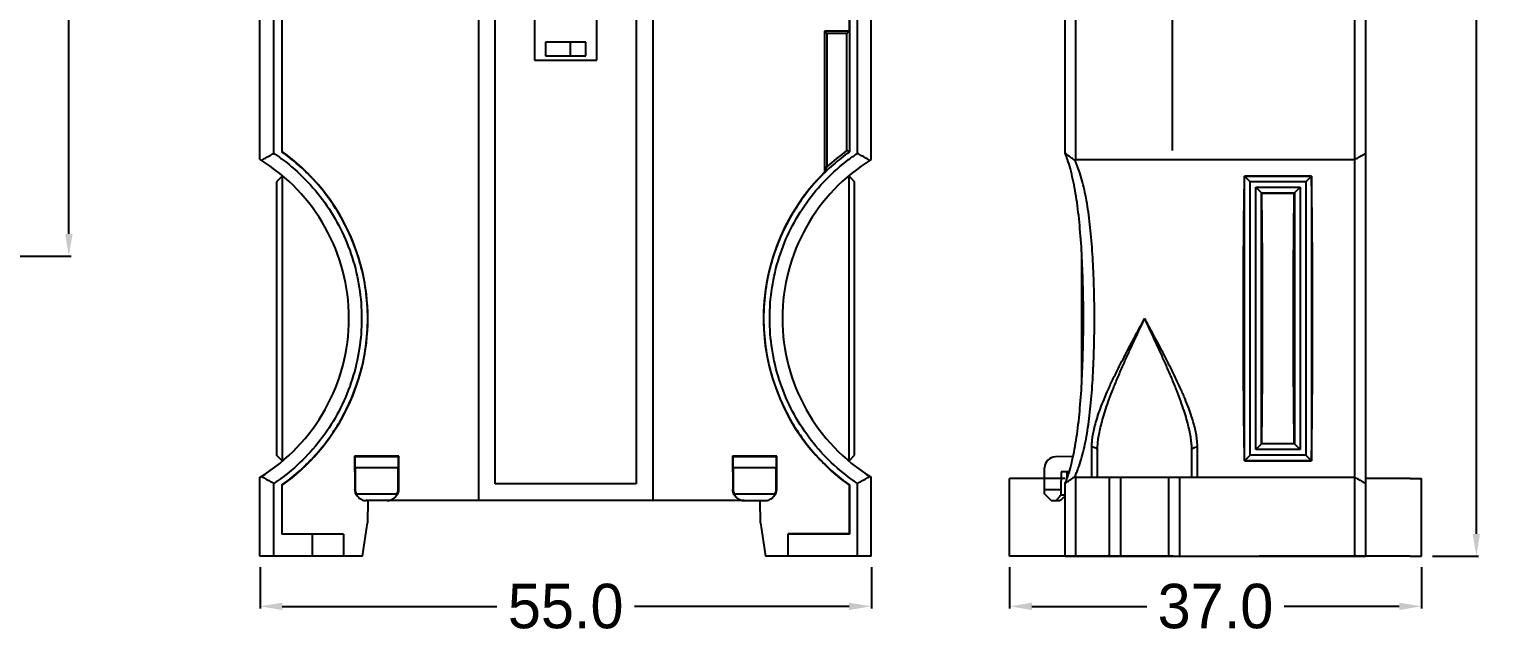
# Model space of a CAD drawing. Header units: millimetres. Extents: x 54 to 1685, y 68 to 1015.
# Drawn here: x 1331 to 1463.7, y 628.6 to 683.2 of the extents above; entities that cross this region are included whole.
import ezdxf

# ---------------------------------------------------------------- set-up
doc = ezdxf.new("R2010")
doc.units = ezdxf.units.MM
doc.linetypes.add('DASHED2', pattern=[9.525, 6.35, -3.175])
doc.styles.get("Standard").update_dxf_attribs({"font": 'BareunDotumPro1.ttf'})
doc.dimstyles.get("Standard").update_dxf_attribs({"dimtxt": 4, "dimasz": 2, "dimexe": 0.2, "dimexo": 1, "dimgap": 0.09, "dimtad": 0, "dimtoh": 1, "dimdec": 1, "dimzin": 0, "dimdsep": 46, "dimtxsty": 'Standard', "dimcen": -3, "dimadec": 0, "dimazin": 0, "dimtfac": 1, "dimtdec": 1, "dimtofl": 0, "dimtmove": 0, "dimatfit": 3, "dimfxl": 0, "dimtolj": 1, "dimtzin": 0, "dimarcsym": 0})

# ---------------------------------------------------------------- blocks, each defined once
blk = doc.blocks.new('*D16')
at = {"color": 0, "lineweight": -2}
for p, q in [((1351.69, 634.77), (1351.69, 631.05)), ((1406.69, 634.77), (1406.69, 631.05)), ((1353.69, 631.25), (1373, 631.25)), ((1404.69, 631.25), (1385.37, 631.25))]:
    blk.add_line(p, q, dxfattribs=at)
at = {"color": 0}
for points in [[(1353.69, 631.58), (1353.69, 630.92), (1351.69, 631.25)], [(1404.69, 630.92), (1404.69, 631.58), (1406.69, 631.25)]]:
    blk.add_solid(points, dxfattribs=at)
at = {"layer": 'Defpoints', "color": 0}
for p in [(1351.69, 635.77), (1406.69, 635.77), (1406.69, 631.25)]:
    blk.add_point(p, dxfattribs=at)
at = {"color": 0, "linetype": 'DASHED2', "insert": (1379.19, 631.25), "char_height": 4, "attachment_point": 5}
blk.add_mtext('\\A1;55.0', dxfattribs=at)
blk = doc.blocks.new('*D17')
at = {"color": 0, "lineweight": -2}
for p, q in [((1419.13, 634.77), (1419.13, 631.05)), ((1456.18, 634.77), (1456.18, 631.05)), ((1421.13, 631.25), (1431.47, 631.25)), ((1454.18, 631.25), (1443.84, 631.25))]:
    blk.add_line(p, q, dxfattribs=at)
at = {"color": 0}
for points in [[(1421.13, 631.58), (1421.13, 630.92), (1419.13, 631.25)], [(1454.18, 630.92), (1454.18, 631.58), (1456.18, 631.25)]]:
    blk.add_solid(points, dxfattribs=at)
at = {"layer": 'Defpoints', "color": 0}
for p in [(1419.13, 635.77), (1456.18, 635.77), (1456.18, 631.25)]:
    blk.add_point(p, dxfattribs=at)
at = {"color": 0, "linetype": 'DASHED2', "insert": (1437.65, 631.25), "char_height": 4, "attachment_point": 5}
blk.add_mtext('\\A1;37.0', dxfattribs=at)
blk = doc.blocks.new('*D18')
at = {"color": 0, "lineweight": -2}
for p, q in [((1449.88, 751.27), (1461.32, 751.27)), ((1461.12, 749.27), (1461.12, 701.32)), ((1461.12, 637.77), (1461.12, 685.71)), ((1457.18, 635.77), (1461.32, 635.77))]:
    blk.add_line(p, q, dxfattribs=at)
at = {"color": 0}
for points in [[(1461.45, 749.27), (1460.78, 749.27), (1461.12, 751.27)], [(1460.78, 637.77), (1461.45, 637.77), (1461.12, 635.77)]]:
    blk.add_solid(points, dxfattribs=at)
at = {"layer": 'Defpoints', "color": 0}
for p in [(1448.88, 751.27), (1456.18, 635.77), (1461.12, 635.77)]:
    blk.add_point(p, dxfattribs=at)
at = {"color": 0, "linetype": 'DASHED2', "insert": (1461.12, 693.52), "char_height": 4, "attachment_point": 5, "rotation": 90}
blk.add_mtext('\\A1;115.5', dxfattribs=at)
blk = doc.blocks.new('*D25')
at = {"color": 0, "lineweight": -2}
for p, q in [((1268.16, 737.74), (1334.69, 737.74)), ((1334.49, 735.74), (1334.49, 706.44)), ((1334.49, 664.77), (1334.49, 694.07)), ((1268.05, 662.77), (1334.69, 662.77))]:
    blk.add_line(p, q, dxfattribs=at)
at = {"color": 0}
for points in [[(1334.83, 735.74), (1334.16, 735.74), (1334.49, 737.74)], [(1334.16, 664.77), (1334.83, 664.77), (1334.49, 662.77)]]:
    blk.add_solid(points, dxfattribs=at)
at = {"layer": 'Defpoints', "color": 0}
for p in [(1267.16, 737.74), (1267.05, 662.77), (1334.49, 662.77)]:
    blk.add_point(p, dxfattribs=at)
at = {"color": 0, "linetype": 'DASHED2', "insert": (1334.49, 700.26), "char_height": 4, "attachment_point": 5, "rotation": 90}
blk.add_mtext('\\A1;75.0', dxfattribs=at)

msp = doc.modelspace()

# ---------------------------------------------------------------- linework, layer by layer
at = {"color": 7, "linetype": 'Continuous'}
for p, q in [((1425.098, 671.466), (1425.098, 734.766)), ((1351.688, 671.466), (1351.688, 734.266)), ((1352.948, 672.015), (1352.948, 734.266)), ((1405.429, 672.015), (1405.429, 734.266)), ((1406.688, 671.466), (1406.688, 734.266)), ((1424.132, 672.015), (1424.132, 734.266)), ((1451.177, 635.766), (1451.177, 734.266)), ((1353.654, 732.8), (1353.654, 672.159)), ((1353.688, 672.177), (1353.688, 732.766)), ((1404.688, 732.766), (1404.688, 683.006)), ((1404.723, 732.8), (1404.723, 672.159)), ((1371.338, 714.616), (1371.338, 640.766)), ((1372.838, 642.266), (1372.838, 714.616)), ((1385.538, 714.616), (1385.538, 642.266)), ((1387.038, 714.616), (1387.038, 640.766)), ((1376.388, 695.116), (1376.388, 680.416)), ((1381.988, 680.416), (1381.988, 695.116)), ((1433.777, 672.266), (1433.777, 685.006)), ((1450.177, 635.766), (1450.177, 684.474)), ((1402.488, 683.006), (1402.689, 682.805)), ((1402.488, 683.006), (1402.488, 670.321)), ((1404.688, 683.006), (1402.488, 683.006)), ((1402.689, 682.805), (1402.689, 670.792)), ((1404.488, 682.805), (1402.689, 682.805)), ((1404.688, 683.006), (1404.488, 682.805)), ((1404.488, 672.279), (1404.488, 682.805)), ((1377.388, 682.041), (1377.388, 680.791)), ((1380.988, 682.041), (1377.388, 682.041)), ((1379.588, 682.041), (1379.588, 680.791)), ((1380.988, 680.791), (1380.988, 682.041)), ((1376.388, 680.416), (1381.988, 680.416)), ((1377.388, 680.791), (1380.988, 680.791)), ((1353.688, 672.177), (1353.654, 672.159)), ((1404.723, 672.159), (1404.488, 672.279)), ((1425.098, 671.466), (1450.177, 671.466)), ((1353.688, 669.975), (1353.188, 669.466)), ((1353.188, 669.466), (1353.188, 644.866)), ((1353.747, 669.976), (1353.688, 669.975)), ((1353.688, 669.975), (1353.688, 644.357)), ((1404.629, 669.976), (1404.688, 669.975)), ((1404.688, 644.357), (1404.688, 669.975)), ((1404.688, 669.975), (1405.188, 669.466)), ((1405.188, 644.866), (1405.188, 669.466)), ((1440.268, 669.976), (1440.777, 669.466)), ((1440.268, 669.976), (1446.287, 669.976)), ((1440.269, 644.357), (1440.269, 669.975)), ((1446.286, 669.975), (1440.269, 669.975)), ((1440.777, 644.866), (1440.777, 669.466)), ((1445.777, 669.466), (1440.777, 669.466)), ((1446.287, 669.976), (1445.777, 669.466)), ((1445.777, 669.466), (1445.777, 644.866)), ((1446.286, 669.975), (1446.286, 644.357)), ((1441.277, 645.366), (1441.277, 668.966)), ((1441.277, 668.966), (1445.277, 668.966)), ((1441.815, 668.428), (1441.277, 668.966)), ((1441.786, 645.875), (1441.786, 668.457)), ((1441.786, 668.457), (1444.769, 668.457)), ((1441.815, 668.428), (1444.74, 668.428)), ((1444.74, 668.428), (1445.277, 668.966)), ((1444.769, 668.457), (1444.769, 645.875)), ((1445.277, 668.966), (1445.277, 645.366)), ((1425.603, 663.136), (1425.603, 651.197)), ((1426.527, 642.866), (1426.527, 645.611)), ((1436.027, 642.866), (1436.027, 645.611)), ((1441.277, 645.366), (1441.815, 645.904)), ((1445.277, 645.366), (1441.277, 645.366)), ((1444.769, 645.875), (1441.786, 645.875)), ((1441.815, 645.904), (1444.74, 645.904)), ((1444.74, 645.904), (1445.277, 645.366)), ((1353.688, 644.357), (1353.188, 644.866)), ((1353.688, 644.357), (1353.747, 644.356)), ((1360.188, 644.766), (1360.188, 643.366)), ((1360.188, 644.766), (1360.241, 644.714)), ((1364.188, 644.766), (1360.188, 644.766)), ((1364.136, 644.714), (1360.241, 644.714)), ((1364.188, 644.766), (1364.136, 644.714)), ((1364.188, 643.366), (1364.188, 644.766)), ((1398.188, 644.766), (1394.188, 644.766)), ((1394.188, 644.766), (1394.188, 643.366)), ((1394.188, 644.766), (1394.241, 644.714)), ((1398.136, 644.714), (1394.241, 644.714)), ((1398.188, 644.766), (1398.136, 644.714)), ((1398.188, 643.366), (1398.188, 644.766)), ((1404.688, 644.357), (1404.657, 644.357)), ((1404.688, 644.357), (1405.188, 644.866)), ((1424.825, 644.741), (1423.26, 644.714)), ((1427.027, 642.866), (1427.027, 645.266)), ((1435.527, 642.866), (1435.527, 645.266)), ((1440.268, 644.356), (1440.777, 644.866)), ((1440.268, 644.356), (1446.287, 644.356)), ((1446.286, 644.357), (1440.269, 644.357)), ((1445.777, 644.866), (1440.777, 644.866)), ((1445.777, 644.866), (1446.287, 644.356)), ((1351.688, 635.766), (1351.688, 642.866)), ((1360.188, 643.366), (1360.232, 643.366)), ((1360.232, 643.366), (1360.233, 641.766)), ((1360.258, 643.714), (1360.258, 641.766)), ((1364.119, 643.714), (1360.258, 643.714)), ((1364.119, 641.766), (1364.119, 643.714)), ((1364.153, 643.366), (1364.153, 641.766)), ((1364.188, 643.366), (1364.153, 643.366)), ((1394.188, 643.366), (1394.223, 643.366)), ((1394.223, 643.366), (1394.224, 641.766)), ((1394.258, 643.714), (1394.258, 641.766)), ((1398.119, 643.714), (1394.258, 643.714)), ((1398.119, 641.766), (1398.119, 643.714)), ((1398.144, 643.366), (1398.144, 641.766)), ((1398.188, 643.366), (1398.144, 643.366)), ((1406.688, 635.766), (1406.688, 642.866)), ((1424.132, 642.766), (1419.132, 642.766)), ((1419.132, 641.766), (1419.132, 642.766)), ((1420.132, 642.766), (1419.132, 642.766)), ((1419.132, 641.766), (1419.132, 642.766)), ((1422.277, 641.366), (1422.277, 643.714)), ((1423.754, 643.366), (1423.726, 641.766)), ((1424.475, 643.366), (1423.754, 643.366)), ((1425.098, 642.866), (1450.177, 642.866)), ((1425.098, 635.766), (1425.098, 642.866)), ((1428.127, 635.766), (1428.127, 642.866)), ((1429.127, 635.766), (1429.127, 642.866)), ((1433.427, 642.866), (1433.427, 635.766)), ((1434.427, 642.866), (1434.427, 635.766)), ((1455.177, 642.766), (1451.177, 642.766)), ((1455.177, 642.766), (1456.177, 642.766)), ((1456.177, 635.766), (1456.177, 642.766)), ((1352.948, 635.766), (1352.948, 642.317)), ((1353.654, 642.173), (1353.654, 637.732)), ((1353.688, 642.156), (1353.654, 642.173)), ((1353.688, 637.766), (1353.688, 642.156)), ((1360.258, 641.766), (1360.233, 641.766)), ((1360.342, 641.366), (1364.035, 641.366)), ((1364.119, 641.766), (1364.153, 641.766)), ((1385.538, 642.266), (1372.838, 642.266)), ((1394.258, 641.766), (1394.224, 641.766)), ((1394.342, 641.366), (1398.035, 641.366)), ((1398.119, 641.766), (1398.144, 641.766)), ((1404.688, 642.156), (1404.723, 642.173)), ((1404.688, 642.156), (1404.688, 637.766)), ((1404.723, 642.173), (1404.723, 637.732)), ((1405.429, 635.766), (1405.429, 642.317)), ((1419.132, 635.766), (1419.132, 641.766)), ((1419.132, 641.766), (1419.132, 641.766)), ((1422.277, 641.766), (1423.726, 641.766)), ((1422.877, 640.766), (1422.277, 641.366)), ((1424.132, 635.766), (1424.132, 642.317)), ((1395.235, 640.766), (1361.248, 640.766)), ((1361.388, 640.766), (1361.353, 638.766)), ((1395.248, 640.766), (1397.129, 640.766)), ((1396.723, 638.766), (1396.688, 640.766)), ((1422.877, 640.766), (1423.62, 640.766)), ((1424.132, 641.257), (1423.739, 641.257)), ((1360.901, 635.766), (1361.353, 638.766)), ((1396.723, 638.766), (1397.176, 635.766)), ((1353.688, 637.766), (1353.654, 637.732)), ((1353.688, 637.766), (1359.188, 637.766)), ((1356.388, 637.743), (1356.388, 635.766)), ((1359.188, 637.753), (1359.188, 635.766)), ((1404.688, 637.766), (1399.188, 637.766)), ((1399.188, 637.753), (1399.188, 635.766)), ((1404.688, 637.766), (1404.723, 637.732)), ((1360.901, 635.766), (1351.688, 635.766)), ((1406.688, 635.766), (1397.176, 635.766)), ((1433.832, 635.766), (1419.132, 635.766)), ((1424.132, 635.766), (1451.177, 635.766)), ((1455.177, 635.766), (1441.577, 635.766)), ((1455.177, 635.766), (1456.177, 635.766))]:
    msp.add_line(p, q, dxfattribs=at)
for centre, radius, start, end in [((1342.908, 657.166), 18.481, 305.68633, 54.31367), ((1415.469, 657.166), 18.681, 126.00277, 133.16476), ((1342.908, 657.166), 16.781, 301.55116, 58.44884), ((1415.469, 657.166), 16.781, 121.55116, 238.44884), ((1415.469, 657.166), 18.481, 134.61915, 234.31367), ((1423.277, 643.714), 1, 91, 180)]:
    msp.add_arc(centre, radius, start, end, dxfattribs=at)
for points, knots in [([(1351.81, 671.391), (1351.935, 671.461), (1352.186, 671.601), (1352.565, 671.81), (1352.82, 671.947), (1352.948, 672.015)], [0, 0, 0, 0, 0.4297713, 0.8623362, 1.2975795, 1.2975795, 1.2975795, 1.2975795]), ([(1352.948, 672.016), (1353.217, 671.835), (1354.214, 671.128), (1355.821, 669.716), (1357.573, 667.618), (1358.999, 665.25), (1360.05, 662.671), (1360.692, 659.952), (1360.907, 657.166), (1360.692, 654.381), (1360.05, 651.662), (1358.999, 649.083), (1357.574, 646.715), (1355.821, 644.616), (1354.214, 643.205), (1353.217, 642.497), (1352.948, 642.317)], [0, 0, 0, 0, 0.9722327, 3.6660146, 6.3887132, 9.1432198, 11.9251874, 14.7088112, 17.4912556, 20.2736873, 23.0572683, 25.8391948, 28.5937621, 31.3164681, 34.0102327, 34.982572, 34.982572, 34.982572, 34.982572]), ([(1353.654, 642.173), (1354.161, 642.534), (1355.145, 643.312), (1356.496, 644.626), (1357.709, 646.077), (1358.774, 647.654), (1359.692, 649.375), (1360.463, 651.291), (1361.058, 653.468), (1361.396, 655.896), (1361.396, 658.435), (1361.058, 660.863), (1360.463, 663.041), (1359.692, 664.957), (1358.774, 666.677), (1357.71, 668.255), (1356.496, 669.706), (1355.145, 671.021), (1354.162, 671.798), (1353.654, 672.159)], [0, 0, 0, 0, 1.8676092, 3.7526088, 5.6453226, 7.5328176, 9.4511113, 11.4852723, 13.7162502, 16.2052188, 18.8178419, 21.3068981, 23.5379935, 25.5722792, 27.4906956, 29.3783049, 31.2711271, 33.1562336, 35.023953, 35.023953, 35.023953, 35.023953]), ([(1404.723, 672.159), (1404.215, 671.798), (1403.232, 671.021), (1401.881, 669.706), (1400.667, 668.255), (1399.603, 666.678), (1398.685, 664.957), (1397.914, 663.041), (1397.319, 660.864), (1396.98, 658.436), (1396.98, 655.897), (1397.319, 653.469), (1397.914, 651.292), (1398.685, 649.376), (1399.603, 647.655), (1400.667, 646.077), (1401.881, 644.626), (1403.232, 643.312), (1404.215, 642.534), (1404.723, 642.173)], [0, 0, 0, 0, 1.8676092, 3.7526088, 5.6453226, 7.5328176, 9.4511113, 11.4852723, 13.7162502, 16.2052188, 18.8178419, 21.3068981, 23.5379935, 25.5722792, 27.4906956, 29.3783049, 31.2711271, 33.1562336, 35.023953, 35.023953, 35.023953, 35.023953]), ([(1405.429, 642.317), (1405.164, 642.494), (1404.17, 643.199), (1402.565, 644.607), (1400.809, 646.706), (1399.381, 649.076), (1398.329, 651.657), (1397.686, 654.378), (1397.47, 657.166), (1397.686, 659.954), (1398.329, 662.676), (1399.381, 665.256), (1400.809, 667.626), (1402.565, 669.725), (1404.17, 671.133), (1405.164, 671.838), (1405.429, 672.016)], [0, 0, 0, 0, 0.9574574, 3.6536375, 6.3786737, 9.1355437, 11.9200113, 14.7061903, 17.4912133, 20.2762235, 23.0623602, 25.8467879, 28.6037202, 31.3287644, 34.0249276, 34.9824928, 34.9824928, 34.9824928, 34.9824928]), ([(1406.567, 671.391), (1406.442, 671.461), (1406.191, 671.601), (1405.812, 671.81), (1405.557, 671.947), (1405.429, 672.015)], [0, 0, 0, 0, 0.4297712, 0.8623363, 1.2975808, 1.2975808, 1.2975808, 1.2975808]), ([(1424.132, 642.317), (1424.168, 642.407), (1424.239, 642.59), (1424.403, 643.054), (1424.61, 643.739), (1424.836, 644.67), (1425.033, 645.678), (1425.265, 647.16), (1425.484, 649.168), (1425.654, 651.72), (1425.75, 654.41), (1425.781, 657.166), (1425.75, 659.922), (1425.654, 662.612), (1425.484, 665.165), (1425.265, 667.172), (1425.033, 668.654), (1424.836, 669.662), (1424.61, 670.593), (1424.403, 671.278), (1424.239, 671.742), (1424.168, 671.926), (1424.132, 672.016)], [0, 0, 0, 0, 0.2905385, 0.5904589, 1.4768335, 2.4351129, 3.4629006, 4.5576523, 6.9337097, 9.5179904, 12.2313036, 15.0081958, 17.7850761, 20.4983515, 23.0826033, 25.4587243, 26.5534913, 27.5812785, 28.5395536, 29.4259309, 29.7258846, 30.0164571, 30.0164571, 30.0164571, 30.0164571]), ([(1425.005, 671.391), (1424.909, 671.461), (1424.717, 671.601), (1424.426, 671.81), (1424.23, 671.947), (1424.132, 672.015)], [0, 0, 0, 0, 0.3560381, 0.7137349, 1.0728559, 1.0728559, 1.0728559, 1.0728559]), ([(1450.177, 671.466), (1450.287, 671.527), (1450.507, 671.65), (1450.841, 671.833), (1451.065, 671.954), (1451.177, 672.015)], [0, 0, 0, 0, 0.3760834, 0.7563292, 1.1407524, 1.1407524, 1.1407524, 1.1407524]), ([(1402.488, 670.321), (1402.51, 670.373), (1402.555, 670.478), (1402.622, 670.636), (1402.667, 670.74), (1402.689, 670.792)], [0, 0, 0, 0, 0.17125885, 0.34211007, 0.51258158, 0.51258158, 0.51258158, 0.51258158]), ([(1425.004, 642.942), (1425.058, 643.059), (1425.164, 643.301), (1425.361, 643.809), (1425.583, 644.494), (1425.812, 645.372), (1426.012, 646.324), (1426.247, 647.722), (1426.469, 649.617), (1426.641, 652.026), (1426.739, 654.565), (1426.77, 657.166), (1426.739, 659.767), (1426.641, 662.306), (1426.469, 664.716), (1426.247, 666.61), (1426.012, 668.008), (1425.812, 668.96), (1425.583, 669.839), (1425.361, 670.523), (1425.164, 671.031), (1425.058, 671.273), (1425.004, 671.391)], [0, 0, 0, 0, 0.387095, 0.7924894, 1.6345197, 2.5428708, 3.5156579, 4.5507891, 6.7954015, 9.235232, 11.7962162, 14.4169607, 17.0376939, 19.5986424, 22.0384456, 24.283118, 25.3182636, 26.2910501, 27.199397, 28.0414297, 28.4468533, 28.8339839, 28.8339839, 28.8339839, 28.8339839]), ([(1425.098, 671.466), (1425.088, 671.458), (1425.067, 671.441), (1425.036, 671.416), (1425.015, 671.399), (1425.005, 671.391)], [0, 0, 0, 0, 0.04003879, 0.08008118, 0.12012711, 0.12012711, 0.12012711, 0.12012711]), ([(1440.268, 644.356), (1440.253, 645.045), (1440.228, 646.53), (1440.2, 648.896), (1440.18, 651.511), (1440.167, 654.295), (1440.163, 657.166), (1440.167, 660.037), (1440.18, 662.822), (1440.2, 665.436), (1440.228, 667.802), (1440.253, 669.287), (1440.268, 669.976)], [0, 0, 0, 0, 2.0666062, 4.4563487, 7.0974028, 9.9102654, 12.8103657, 15.7104659, 18.5233285, 21.1643826, 23.5541251, 25.6207313, 25.6207313, 25.6207313, 25.6207313]), ([(1446.287, 644.356), (1446.301, 645.045), (1446.326, 646.53), (1446.354, 648.896), (1446.375, 651.511), (1446.388, 654.295), (1446.392, 657.166), (1446.388, 660.037), (1446.375, 662.822), (1446.354, 665.436), (1446.326, 667.802), (1446.301, 669.287), (1446.287, 669.976)], [0, 0, 0, 0, 2.0666062, 4.4563487, 7.0974028, 9.9102654, 12.8103657, 15.7104659, 18.5233285, 21.1643826, 23.5541251, 25.6207313, 25.6207313, 25.6207313, 25.6207313]), ([(1441.815, 645.904), (1441.827, 646.629), (1441.847, 648.16), (1441.869, 650.556), (1441.884, 653.129), (1441.891, 655.807), (1441.891, 658.525), (1441.884, 661.203), (1441.869, 663.777), (1441.847, 666.172), (1441.827, 667.704), (1441.815, 668.428)], [0, 0, 0, 0, 2.1745635, 4.5954566, 7.1858614, 9.8957603, 12.6295739, 15.3394728, 17.9298776, 20.3507707, 22.5253342, 22.5253342, 22.5253342, 22.5253342]), ([(1444.74, 645.904), (1444.728, 646.629), (1444.708, 648.16), (1444.686, 650.556), (1444.671, 653.129), (1444.664, 655.807), (1444.664, 658.525), (1444.671, 661.203), (1444.686, 663.777), (1444.708, 666.172), (1444.728, 667.704), (1444.74, 668.428)], [0, 0, 0, 0, 2.1745635, 4.5954566, 7.1858614, 9.8957603, 12.6295739, 15.3394728, 17.9298776, 20.3507707, 22.5253342, 22.5253342, 22.5253342, 22.5253342]), ([(1426.527, 645.611), (1426.527, 645.752), (1426.54, 646.054), (1426.597, 646.537), (1426.697, 647.079), (1426.846, 647.682), (1427.047, 648.349), (1427.307, 649.088), (1427.632, 649.911), (1428.028, 650.828), (1428.487, 651.814), (1428.982, 652.82), (1429.483, 653.8), (1429.971, 654.732), (1430.436, 655.605), (1430.869, 656.41), (1431.146, 656.923), (1431.277, 657.166)], [0, 0, 0, 0, 0.42314, 0.9070514, 1.4566537, 2.0760739, 2.769336, 3.5459908, 4.424332, 5.4249222, 6.5431626, 7.6846157, 8.7892254, 9.8454046, 10.8389264, 11.7568236, 12.5874594, 12.5874594, 12.5874594, 12.5874594]), ([(1427.027, 645.266), (1427.027, 645.412), (1427.039, 645.723), (1427.089, 646.22), (1427.179, 646.778), (1427.312, 647.398), (1427.492, 648.085), (1427.724, 648.846), (1428.015, 649.694), (1428.37, 650.638), (1428.78, 651.653), (1429.223, 652.69), (1429.671, 653.7), (1430.108, 654.659), (1430.525, 655.558), (1430.912, 656.387), (1431.16, 656.915), (1431.277, 657.166)], [0, 0, 0, 0, 0.4356612, 0.933212, 1.4969559, 2.1304116, 2.8370745, 3.6261572, 4.5157501, 5.5261931, 6.6524662, 7.7996458, 8.9080236, 9.9666187, 10.961681, 11.8806082, 12.7120209, 12.7120209, 12.7120209, 12.7120209]), ([(1435.527, 645.266), (1435.527, 645.413), (1435.516, 645.728), (1435.464, 646.23), (1435.373, 646.794), (1435.237, 647.422), (1435.053, 648.117), (1434.817, 648.888), (1434.52, 649.748), (1434.158, 650.706), (1433.742, 651.73), (1433.297, 652.768), (1432.851, 653.771), (1432.42, 654.717), (1432.011, 655.599), (1431.633, 656.408), (1431.392, 656.922), (1431.277, 657.166)], [0, 0, 0, 0, 0.4401556, 0.9433123, 1.5137241, 2.1547949, 2.8701152, 3.6695989, 4.5723968, 5.5990756, 6.7406035, 7.8879007, 8.9884532, 10.0324498, 11.0079665, 11.904312, 12.712015, 12.712015, 12.712015, 12.712015]), ([(1436.027, 645.611), (1436.027, 645.753), (1436.014, 646.059), (1435.957, 646.547), (1435.854, 647.095), (1435.702, 647.705), (1435.497, 648.38), (1435.233, 649.129), (1434.901, 649.964), (1434.497, 650.894), (1434.032, 651.888), (1433.534, 652.896), (1433.036, 653.87), (1432.554, 654.788), (1432.097, 655.645), (1431.675, 656.43), (1431.405, 656.929), (1431.277, 657.166)], [0, 0, 0, 0, 0.4275017, 0.9168793, 1.4730189, 2.0999503, 2.8017994, 3.5888135, 4.4803443, 5.4971931, 6.6307766, 7.7725094, 8.8694313, 9.9111105, 10.8851481, 11.7804992, 12.5874489, 12.5874489, 12.5874489, 12.5874489]), ([(1426.527, 645.611), (1426.592, 645.611), (1426.716, 645.594), (1426.88, 645.523), (1426.997, 645.411), (1427.027, 645.312), (1427.027, 645.266)], [0, 0, 0, 0, 0.19312812, 0.37168687, 0.52733037, 0.66447854, 0.66447854, 0.66447854, 0.66447854]), ([(1435.527, 645.266), (1435.527, 645.312), (1435.558, 645.411), (1435.675, 645.523), (1435.838, 645.594), (1435.963, 645.611), (1436.027, 645.611)], [0, 0, 0, 0, 0.13714819, 0.29279168, 0.47135044, 0.66447855, 0.66447855, 0.66447855, 0.66447855]), ([(1360.258, 643.714), (1360.258, 643.816), (1360.259, 644.01), (1360.253, 644.276), (1360.259, 644.495), (1360.236, 644.624), (1360.254, 644.701), (1360.241, 644.714)], [0, 0, 0, 0, 0.3056721, 0.582101, 0.8028369, 0.9467646, 1.0002368, 1.0002368, 1.0002368, 1.0002368]), ([(1364.136, 644.714), (1364.123, 644.701), (1364.14, 644.624), (1364.118, 644.495), (1364.124, 644.276), (1364.118, 644.01), (1364.119, 643.816), (1364.119, 643.714)], [0, 0, 0, 0, 0.0534722, 0.1974, 0.4181358, 0.6945647, 1.0002368, 1.0002368, 1.0002368, 1.0002368]), ([(1394.258, 643.714), (1394.258, 643.816), (1394.259, 644.01), (1394.253, 644.276), (1394.259, 644.495), (1394.236, 644.624), (1394.254, 644.701), (1394.241, 644.714)], [0, 0, 0, 0, 0.3056721, 0.582101, 0.8028369, 0.9467646, 1.0002368, 1.0002368, 1.0002368, 1.0002368]), ([(1398.136, 644.714), (1398.123, 644.701), (1398.14, 644.624), (1398.118, 644.495), (1398.124, 644.276), (1398.118, 644.01), (1398.119, 643.816), (1398.119, 643.714)], [0, 0, 0, 0, 0.0534722, 0.1974, 0.4181358, 0.6945647, 1.0002368, 1.0002368, 1.0002368, 1.0002368]), ([(1351.81, 642.942), (1351.935, 642.871), (1352.186, 642.731), (1352.565, 642.522), (1352.82, 642.386), (1352.948, 642.317)], [0, 0, 0, 0, 0.4297713, 0.8623355, 1.2975777, 1.2975777, 1.2975777, 1.2975777]), ([(1405.429, 642.317), (1405.557, 642.386), (1405.812, 642.522), (1406.191, 642.731), (1406.442, 642.871), (1406.567, 642.942)], [0, 0, 0, 0, 0.4352455, 0.8678114, 1.2975825, 1.2975825, 1.2975825, 1.2975825]), ([(1424.132, 642.317), (1424.23, 642.386), (1424.426, 642.523), (1424.717, 642.731), (1424.909, 642.871), (1425.005, 642.942)], [0, 0, 0, 0, 0.3591213, 0.7168187, 1.0728567, 1.0728567, 1.0728567, 1.0728567]), ([(1425.005, 642.942), (1425.015, 642.933), (1425.036, 642.916), (1425.067, 642.891), (1425.088, 642.875), (1425.098, 642.866)], [0, 0, 0, 0, 0.04004496, 0.08008638, 0.12012419, 0.12012419, 0.12012419, 0.12012419]), ([(1450.177, 642.866), (1450.287, 642.805), (1450.507, 642.683), (1450.841, 642.5), (1451.065, 642.378), (1451.177, 642.317)], [0, 0, 0, 0, 0.3760834, 0.7563292, 1.1407524, 1.1407524, 1.1407524, 1.1407524]), ([(1360.372, 641.257), (1360.327, 641.334), (1360.257, 641.499), (1360.233, 641.678), (1360.233, 641.766)], [0, 0, 0, 0, 0.26635233, 0.53204211, 0.53204211, 0.53204211, 0.53204211]), ([(1360.258, 641.766), (1360.258, 641.697), (1360.272, 641.56), (1360.315, 641.428), (1360.342, 641.366)], [0, 0, 0, 0, 0.20715009, 0.41079436, 0.41079436, 0.41079436, 0.41079436]), ([(1360.342, 641.366), (1360.373, 641.292), (1360.453, 641.152), (1360.618, 640.98), (1360.814, 640.856), (1361.028, 640.782), (1361.175, 640.766), (1361.248, 640.766)], [0, 0, 0, 0, 0.2425208, 0.4778035, 0.7081145, 0.9318366, 1.1494389, 1.1494389, 1.1494389, 1.1494389]), ([(1363.129, 640.766), (1363.202, 640.766), (1363.35, 640.783), (1363.564, 640.857), (1363.76, 640.981), (1363.924, 641.153), (1364.004, 641.292), (1364.035, 641.366)], [0, 0, 0, 0, 0.219017, 0.4436817, 0.6733282, 0.907854, 1.1494415, 1.1494415, 1.1494415, 1.1494415]), ([(1364.153, 641.766), (1364.153, 641.678), (1364.129, 641.499), (1364.059, 641.334), (1364.013, 641.257)], [0, 0, 0, 0, 0.26588901, 0.53225066, 0.53225066, 0.53225066, 0.53225066]), ([(1364.035, 641.366), (1364.062, 641.428), (1364.104, 641.56), (1364.119, 641.697), (1364.119, 641.766)], [0, 0, 0, 0, 0.20364426, 0.41079436, 0.41079436, 0.41079436, 0.41079436]), ([(1394.363, 641.257), (1394.318, 641.334), (1394.248, 641.499), (1394.224, 641.678), (1394.224, 641.766)], [0, 0, 0, 0, 0.26658617, 0.53225066, 0.53225066, 0.53225066, 0.53225066]), ([(1394.258, 641.766), (1394.258, 641.697), (1394.272, 641.56), (1394.315, 641.428), (1394.342, 641.366)], [0, 0, 0, 0, 0.20715009, 0.41079436, 0.41079436, 0.41079436, 0.41079436]), ([(1394.342, 641.366), (1394.373, 641.292), (1394.453, 641.152), (1394.618, 640.98), (1394.814, 640.856), (1395.028, 640.782), (1395.175, 640.766), (1395.248, 640.766)], [0, 0, 0, 0, 0.2425208, 0.4778035, 0.7081145, 0.9318366, 1.1494389, 1.1494389, 1.1494389, 1.1494389]), ([(1397.129, 640.766), (1397.202, 640.766), (1397.35, 640.783), (1397.564, 640.857), (1397.76, 640.981), (1397.924, 641.153), (1398.004, 641.292), (1398.035, 641.366)], [0, 0, 0, 0, 0.219017, 0.4436817, 0.6733282, 0.907854, 1.1494415, 1.1494415, 1.1494415, 1.1494415]), ([(1398.144, 641.766), (1398.144, 641.703), (1398.132, 641.58), (1398.083, 641.408), (1398.033, 641.305), (1398.005, 641.257)], [0, 0, 0, 0, 0.1904572, 0.36687655, 0.53290987, 0.53290987, 0.53290987, 0.53290987]), ([(1398.035, 641.366), (1398.062, 641.428), (1398.104, 641.56), (1398.119, 641.697), (1398.119, 641.766)], [0, 0, 0, 0, 0.20364426, 0.41079436, 0.41079436, 0.41079436, 0.41079436]), ([(1423.726, 641.766), (1423.725, 641.703), (1423.724, 641.583), (1423.729, 641.414), (1423.735, 641.307), (1423.739, 641.257)], [0, 0, 0, 0, 0.18959116, 0.35927366, 0.50906059, 0.50906059, 0.50906059, 0.50906059]), ([(1423.739, 641.257), (1423.695, 641.211), (1423.612, 641.118), (1423.496, 640.993), (1423.419, 640.873), (1423.357, 640.824), (1423.358, 640.766), (1423.367, 640.766)], [0, 0, 0, 0, 0.19246655, 0.37151622, 0.517087, 0.6028954, 0.62890967, 0.62890967, 0.62890967, 0.62890967]), ([(1423.62, 640.766), (1423.641, 640.766), (1423.697, 640.811), (1423.796, 640.88), (1423.925, 640.993), (1424.041, 641.094), (1424.111, 641.157), (1424.132, 641.177)], [0, 0, 0, 0, 0.06311292, 0.19609411, 0.37439487, 0.57129748, 0.65821096, 0.65821096, 0.65821096, 0.65821096]), ([(1356.388, 637.743), (1356.084, 637.742), (1355.475, 637.74), (1354.563, 637.736), (1353.957, 637.733), (1353.654, 637.732)], [0, 0, 0, 0, 0.9145293, 1.8260191, 2.7342276, 2.7342276, 2.7342276, 2.7342276]), ([(1359.188, 637.753), (1358.876, 637.752), (1358.253, 637.75), (1357.32, 637.747), (1356.699, 637.744), (1356.388, 637.743)], [0, 0, 0, 0, 0.9357909, 1.8692152, 2.8000161, 2.8000161, 2.8000161, 2.8000161]), ([(1404.723, 637.732), (1403.804, 637.736), (1401.959, 637.744), (1400.115, 637.75), (1399.188, 637.753)], [0, 0, 0, 0, 2.7551707, 5.5342436, 5.5342436, 5.5342436, 5.5342436])]:
    msp.add_open_spline(points, degree=3, knots=knots, dxfattribs=at)
msp.add_open_spline([(1424.272, 643.366), (1424.269, 643.147), (1424.265, 642.929), (1424.261, 642.71)], degree=3, dxfattribs=at)

# ---------------------------------------------------------------- dimensions: what is measured, and where the dimension line sits
for base, p1, p2, picture, middle in [((1461.116, 635.766), (1448.877, 751.266), (1456.177, 635.766), '*D18', (1461.116, 693.516)), ((1334.492, 662.775), (1267.165, 737.737), (1267.046, 662.775), '*D25', (1334.492, 700.256))]:
    dim = msp.add_linear_dim(base=base, p1=p1, p2=p2, angle=90, dimstyle='Standard')
    dim.commit()
    dim.dimension.update_dxf_attribs({"geometry": picture, "text_midpoint": middle})
for base, p1, p2, picture, middle in [((1406.688, 631.251), (1351.688, 635.766), (1406.688, 635.766), '*D16', (1379.188, 631.251)), ((1456.177, 631.251), (1419.132, 635.766), (1456.177, 635.766), '*D17', (1437.655, 631.251))]:
    dim = msp.add_linear_dim(base=base, p1=p1, p2=p2, dimstyle='Standard')
    dim.commit()
    dim.dimension.update_dxf_attribs({"geometry": picture, "text_midpoint": middle})

doc.saveas('drawing.dxf')
